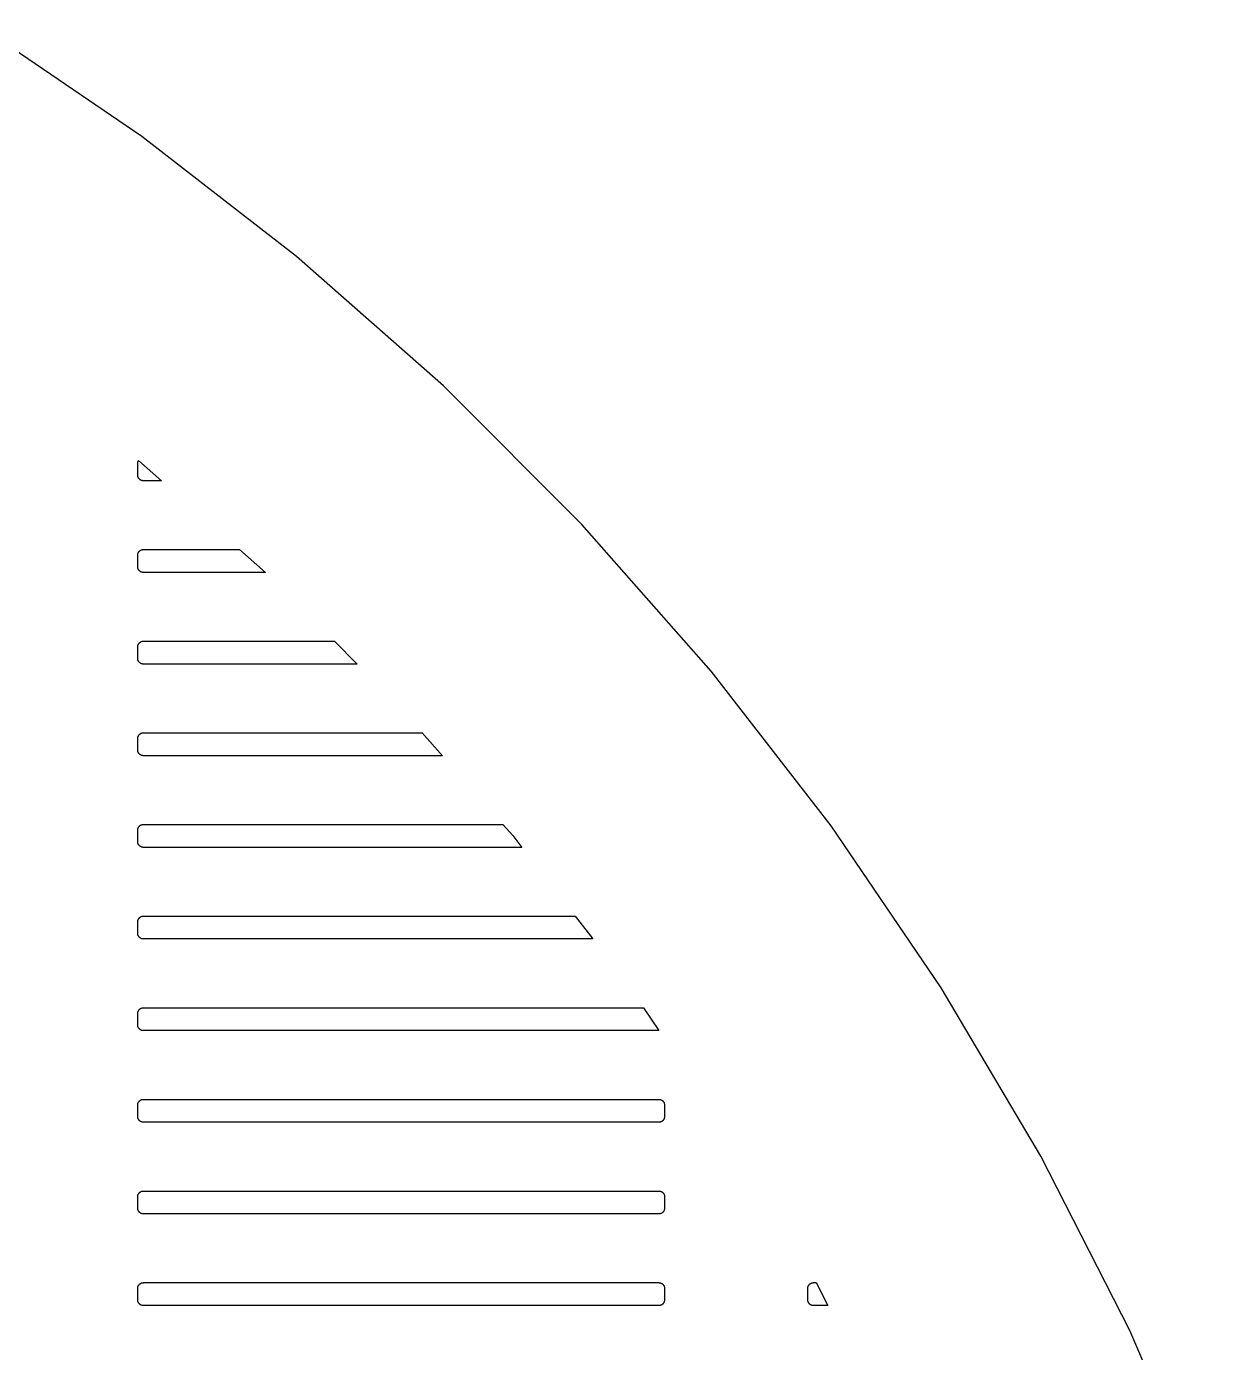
# Model space of a CAD drawing. Header units: metres. Extents: x -163 to 163, y -163 to 163.
# Drawn here: x 89.9 to 151.7, y 68.3 to 137.8 of the extents above; entities that cross this region are included whole.
import ezdxf

# ---------------------------------------------------------------- set-up
doc = ezdxf.new("R2010")
doc.units = ezdxf.units.M

msp = doc.modelspace()

# ---------------------------------------------------------------- linework, layer by layer
for p, q in [((95.9259, 132.031), (87.4464, 137.793)), ((104.027, 125.747), (95.9259, 132.031)), ((111.717, 118.967), (104.027, 125.747)), ((118.967, 111.717), (111.717, 118.967)), ((95.701, 114.901), (95.7016, 114.92)), ((95.701, 114.301), (95.701, 114.901)), ((95.7016, 114.92), (95.7034, 114.939)), ((95.7034, 114.939), (95.7064, 114.957)), ((95.7064, 114.957), (95.7105, 114.976)), ((95.7105, 114.976), (95.7157, 114.994)), ((95.7157, 114.994), (95.7221, 115.011)), ((95.7221, 115.011), (95.7296, 115.029)), ((95.7296, 115.029), (95.7381, 115.046)), ((95.7381, 115.046), (95.7461, 115.059)), ((95.7461, 115.059), (96.9461, 114.001)), ((95.7016, 114.282), (95.701, 114.301)), ((95.7034, 114.263), (95.7016, 114.282)), ((95.7064, 114.245), (95.7034, 114.263)), ((95.7105, 114.226), (95.7064, 114.245)), ((95.7157, 114.208), (95.7105, 114.226)), ((95.7221, 114.191), (95.7157, 114.208)), ((95.7296, 114.173), (95.7221, 114.191)), ((95.7381, 114.157), (95.7296, 114.173)), ((95.7477, 114.14), (95.7381, 114.157)), ((95.7583, 114.125), (95.7477, 114.14)), ((95.7699, 114.11), (95.7583, 114.125)), ((95.7823, 114.096), (95.7699, 114.11)), ((95.7957, 114.082), (95.7823, 114.096)), ((95.8098, 114.07), (95.7957, 114.082)), ((95.8247, 114.058), (95.8098, 114.07)), ((95.8403, 114.048), (95.8247, 114.058)), ((95.8565, 114.038), (95.8403, 114.048)), ((95.8733, 114.03), (95.8565, 114.038)), ((95.8906, 114.022), (95.8733, 114.03)), ((95.9083, 114.016), (95.8906, 114.022)), ((95.9264, 114.01), (95.9083, 114.016)), ((95.9448, 114.006), (95.9264, 114.01)), ((95.9634, 114.003), (95.9448, 114.006)), ((95.9822, 114.002), (95.9634, 114.003)), ((96.001, 114.001), (95.9822, 114.002)), ((96.9461, 114.001), (96.001, 114.001)), ((125.747, 104.027), (118.967, 111.717)), ((95.701, 110.101), (95.7016, 110.12)), ((95.701, 109.501), (95.701, 110.101)), ((95.7016, 110.12), (95.7034, 110.139)), ((95.7034, 110.139), (95.7064, 110.157)), ((95.7064, 110.157), (95.7105, 110.176)), ((95.7105, 110.176), (95.7157, 110.194)), ((95.7157, 110.194), (95.7221, 110.211)), ((95.7221, 110.211), (95.7296, 110.229)), ((95.7296, 110.229), (95.7381, 110.246)), ((95.7381, 110.246), (95.7477, 110.262)), ((95.7477, 110.262), (95.7583, 110.277)), ((95.7583, 110.277), (95.7699, 110.292)), ((95.7699, 110.292), (95.7823, 110.306)), ((95.7823, 110.306), (95.7957, 110.32)), ((95.7957, 110.32), (95.8098, 110.332)), ((95.8098, 110.332), (95.8247, 110.344)), ((95.8247, 110.344), (95.8403, 110.354)), ((95.8403, 110.354), (95.8565, 110.364)), ((95.8565, 110.364), (95.8733, 110.372)), ((95.8733, 110.372), (95.8906, 110.38)), ((95.8906, 110.38), (95.9083, 110.386)), ((95.9083, 110.386), (95.9264, 110.392)), ((95.9264, 110.392), (95.9448, 110.396)), ((95.9448, 110.396), (95.9634, 110.399)), ((95.9634, 110.399), (95.9822, 110.4)), ((95.9822, 110.4), (96.001, 110.401)), ((96.001, 110.401), (101.03, 110.401)), ((101.03, 110.401), (102.391, 109.201)), ((95.7016, 109.482), (95.701, 109.501)), ((95.7034, 109.463), (95.7016, 109.482)), ((95.7064, 109.445), (95.7034, 109.463)), ((95.7105, 109.426), (95.7064, 109.445)), ((95.7157, 109.408), (95.7105, 109.426)), ((95.7221, 109.391), (95.7157, 109.408)), ((95.7296, 109.373), (95.7221, 109.391)), ((95.7381, 109.357), (95.7296, 109.373)), ((95.7477, 109.34), (95.7381, 109.357)), ((95.7583, 109.325), (95.7477, 109.34)), ((95.7699, 109.31), (95.7583, 109.325)), ((95.7823, 109.296), (95.7699, 109.31)), ((95.7957, 109.282), (95.7823, 109.296)), ((95.8098, 109.27), (95.7957, 109.282)), ((95.8247, 109.258), (95.8098, 109.27)), ((95.8403, 109.248), (95.8247, 109.258)), ((95.8565, 109.238), (95.8403, 109.248)), ((95.8733, 109.23), (95.8565, 109.238)), ((95.8906, 109.222), (95.8733, 109.23)), ((95.9083, 109.216), (95.8906, 109.222)), ((95.9264, 109.21), (95.9083, 109.216)), ((95.9448, 109.206), (95.9264, 109.21)), ((95.9634, 109.203), (95.9448, 109.206)), ((95.9822, 109.202), (95.9634, 109.203)), ((96.001, 109.201), (95.9822, 109.202)), ((102.391, 109.201), (96.001, 109.201)), ((95.8403, 105.554), (95.8565, 105.564)), ((95.8565, 105.564), (95.8733, 105.572)), ((95.8733, 105.572), (95.8906, 105.58)), ((95.8906, 105.58), (95.9083, 105.586)), ((95.9083, 105.586), (95.9264, 105.592)), ((95.9264, 105.592), (95.9448, 105.596)), ((95.9448, 105.596), (95.9634, 105.599)), ((95.9634, 105.599), (95.9822, 105.6)), ((95.9822, 105.6), (96.001, 105.601)), ((96.001, 105.601), (106.001, 105.601)), ((106.001, 105.601), (107.201, 104.401)), ((95.701, 105.301), (95.7016, 105.32)), ((95.701, 104.701), (95.701, 105.301)), ((95.7016, 105.32), (95.7034, 105.339)), ((95.7034, 105.339), (95.7064, 105.357)), ((95.7064, 105.357), (95.7105, 105.376)), ((95.7105, 105.376), (95.7157, 105.394)), ((95.7157, 105.394), (95.7221, 105.411)), ((95.7221, 105.411), (95.7296, 105.429)), ((95.7296, 105.429), (95.7381, 105.446)), ((95.7381, 105.446), (95.7477, 105.462)), ((95.7477, 105.462), (95.7583, 105.477)), ((95.7583, 105.477), (95.7699, 105.492)), ((95.7699, 105.492), (95.7823, 105.506)), ((95.7823, 105.506), (95.7957, 105.52)), ((95.7957, 105.52), (95.8098, 105.532)), ((95.8098, 105.532), (95.8247, 105.544)), ((95.8247, 105.544), (95.8403, 105.554)), ((95.7016, 104.682), (95.701, 104.701)), ((95.7034, 104.663), (95.7016, 104.682)), ((95.7064, 104.645), (95.7034, 104.663)), ((95.7105, 104.626), (95.7064, 104.645)), ((95.7157, 104.608), (95.7105, 104.626)), ((95.7221, 104.591), (95.7157, 104.608)), ((95.7296, 104.573), (95.7221, 104.591)), ((95.7381, 104.557), (95.7296, 104.573)), ((95.7477, 104.54), (95.7381, 104.557)), ((95.7583, 104.525), (95.7477, 104.54)), ((95.7699, 104.51), (95.7583, 104.525)), ((95.7823, 104.496), (95.7699, 104.51)), ((95.7957, 104.482), (95.7823, 104.496)), ((95.8098, 104.47), (95.7957, 104.482)), ((95.8247, 104.458), (95.8098, 104.47)), ((95.8403, 104.448), (95.8247, 104.458)), ((95.8565, 104.438), (95.8403, 104.448)), ((95.8733, 104.43), (95.8565, 104.438)), ((95.8906, 104.422), (95.8733, 104.43)), ((95.9083, 104.416), (95.8906, 104.422)), ((95.9264, 104.41), (95.9083, 104.416)), ((95.9448, 104.406), (95.9264, 104.41)), ((95.9634, 104.403), (95.9448, 104.406)), ((95.9822, 104.402), (95.9634, 104.403)), ((96.001, 104.401), (95.9822, 104.402)), ((107.201, 104.401), (96.001, 104.401)), ((132.031, 95.9259), (125.747, 104.027)), ((95.7699, 100.692), (95.7823, 100.706)), ((95.7823, 100.706), (95.7957, 100.72)), ((95.7957, 100.72), (95.8098, 100.732)), ((95.8098, 100.732), (95.8247, 100.744)), ((95.8247, 100.744), (95.8403, 100.754)), ((95.8403, 100.754), (95.8565, 100.764)), ((95.8565, 100.764), (95.8733, 100.772)), ((95.8733, 100.772), (95.8906, 100.78)), ((95.8906, 100.78), (95.9083, 100.786)), ((95.9083, 100.786), (95.9264, 100.792)), ((95.9264, 100.792), (95.9448, 100.796)), ((95.9448, 100.796), (95.9634, 100.799)), ((95.9634, 100.799), (95.9822, 100.8)), ((95.9822, 100.8), (96.001, 100.801)), ((96.001, 100.801), (110.602, 100.801)), ((110.602, 100.801), (111.66, 99.601)), ((95.701, 100.501), (95.7016, 100.52)), ((95.701, 99.901), (95.701, 100.501)), ((95.7016, 100.52), (95.7034, 100.539)), ((95.7034, 100.539), (95.7064, 100.557)), ((95.7064, 100.557), (95.7105, 100.576)), ((95.7105, 100.576), (95.7157, 100.594)), ((95.7157, 100.594), (95.7221, 100.611)), ((95.7221, 100.611), (95.7296, 100.629)), ((95.7296, 100.629), (95.7381, 100.646)), ((95.7381, 100.646), (95.7477, 100.662)), ((95.7477, 100.662), (95.7583, 100.677)), ((95.7583, 100.677), (95.7699, 100.692)), ((95.7016, 99.8822), (95.701, 99.901)), ((95.7034, 99.8634), (95.7016, 99.8822)), ((95.7064, 99.8448), (95.7034, 99.8634)), ((95.7105, 99.8264), (95.7064, 99.8448)), ((95.7157, 99.8083), (95.7105, 99.8264)), ((95.7221, 99.7906), (95.7157, 99.8083)), ((95.7296, 99.7733), (95.7221, 99.7906)), ((95.7381, 99.7565), (95.7296, 99.7733)), ((95.7477, 99.7403), (95.7381, 99.7565)), ((95.7583, 99.7247), (95.7477, 99.7403)), ((95.7699, 99.7098), (95.7583, 99.7247)), ((95.7823, 99.6957), (95.7699, 99.7098)), ((95.7957, 99.6824), (95.7823, 99.6957)), ((95.8098, 99.6699), (95.7957, 99.6824)), ((95.8247, 99.6583), (95.8098, 99.6699)), ((95.8403, 99.6478), (95.8247, 99.6583)), ((95.8565, 99.6382), (95.8403, 99.6478)), ((95.8733, 99.6296), (95.8565, 99.6382)), ((95.8906, 99.6221), (95.8733, 99.6296)), ((95.9083, 99.6157), (95.8906, 99.6221)), ((95.9264, 99.6105), (95.9083, 99.6157)), ((95.9448, 99.6064), (95.9264, 99.6105)), ((95.9634, 99.6034), (95.9448, 99.6064)), ((95.9822, 99.6016), (95.9634, 99.6034)), ((96.001, 99.601), (95.9822, 99.6016)), ((111.66, 99.601), (96.001, 99.601)), ((95.7296, 95.8288), (95.7381, 95.8456)), ((95.7381, 95.8456), (95.7477, 95.8618)), ((95.7477, 95.8618), (95.7583, 95.8774)), ((95.7583, 95.8774), (95.7699, 95.8923)), ((95.7699, 95.8923), (95.7823, 95.9064)), ((95.7823, 95.9064), (95.7957, 95.9197)), ((95.7957, 95.9197), (95.8098, 95.9322)), ((95.8098, 95.9322), (95.8247, 95.9437)), ((95.8247, 95.9437), (95.8403, 95.9543)), ((95.8403, 95.9543), (95.8565, 95.9639)), ((95.8565, 95.9639), (95.8733, 95.9725)), ((95.8733, 95.9725), (95.8906, 95.98)), ((95.8906, 95.98), (95.9083, 95.9864)), ((95.9083, 95.9864), (95.9264, 95.9916)), ((95.9264, 95.9916), (95.9448, 95.9957)), ((95.9448, 95.9957), (95.9634, 95.9987)), ((95.9634, 95.9987), (95.9822, 96.0004)), ((95.9822, 96.0004), (96.001, 96.001)), ((96.001, 96.001), (114.834, 96.001)), ((114.834, 96.001), (115.345, 95.4217)), ((137.793, 87.4464), (132.031, 95.9259)), ((95.701, 95.701), (95.7016, 95.7199)), ((95.701, 95.101), (95.701, 95.701)), ((95.7016, 95.7199), (95.7034, 95.7386)), ((95.7034, 95.7386), (95.7064, 95.7573)), ((95.7064, 95.7573), (95.7105, 95.7757)), ((95.7105, 95.7757), (95.7157, 95.7937)), ((95.7157, 95.7937), (95.7221, 95.8115)), ((95.7221, 95.8115), (95.7296, 95.8288)), ((115.345, 95.4217), (115.826, 94.801)), ((95.7016, 95.0822), (95.701, 95.101)), ((95.7034, 95.0634), (95.7016, 95.0822)), ((95.7064, 95.0448), (95.7034, 95.0634)), ((95.7105, 95.0264), (95.7064, 95.0448)), ((95.7157, 95.0083), (95.7105, 95.0264)), ((95.7221, 94.9906), (95.7157, 95.0083)), ((95.7296, 94.9733), (95.7221, 94.9906)), ((95.7381, 94.9565), (95.7296, 94.9733)), ((95.7477, 94.9403), (95.7381, 94.9565)), ((95.7583, 94.9247), (95.7477, 94.9403)), ((95.7699, 94.9098), (95.7583, 94.9247)), ((95.7823, 94.8957), (95.7699, 94.9098)), ((95.7957, 94.8824), (95.7823, 94.8957)), ((95.8098, 94.8699), (95.7957, 94.8824)), ((95.8247, 94.8583), (95.8098, 94.8699)), ((95.8403, 94.8477), (95.8247, 94.8583)), ((95.8565, 94.8382), (95.8403, 94.8477)), ((95.8733, 94.8296), (95.8565, 94.8382)), ((95.8906, 94.8221), (95.8733, 94.8296)), ((95.9083, 94.8157), (95.8906, 94.8221)), ((95.9264, 94.8105), (95.9083, 94.8157)), ((95.9448, 94.8064), (95.9264, 94.8105)), ((95.9634, 94.8034), (95.9448, 94.8064)), ((95.9822, 94.8016), (95.9634, 94.8034)), ((96.001, 94.801), (95.9822, 94.8016)), ((115.826, 94.801), (96.001, 94.801)), ((95.7105, 90.9756), (95.7157, 90.9937)), ((95.7157, 90.9937), (95.7221, 91.0115)), ((95.7221, 91.0115), (95.7296, 91.0288)), ((95.7296, 91.0288), (95.7381, 91.0456)), ((95.7381, 91.0456), (95.7477, 91.0618)), ((95.7477, 91.0618), (95.7583, 91.0774)), ((95.7583, 91.0774), (95.7699, 91.0923)), ((95.7699, 91.0923), (95.7823, 91.1064)), ((95.7823, 91.1064), (95.7957, 91.1197)), ((95.7957, 91.1197), (95.8098, 91.1322)), ((95.8098, 91.1322), (95.8247, 91.1438)), ((95.8247, 91.1438), (95.8403, 91.1543)), ((95.8403, 91.1543), (95.8565, 91.1639)), ((95.8565, 91.1639), (95.8733, 91.1725)), ((95.8733, 91.1725), (95.8906, 91.18)), ((95.8906, 91.18), (95.9083, 91.1864)), ((95.9083, 91.1864), (95.9264, 91.1916)), ((95.9264, 91.1916), (95.9448, 91.1957)), ((95.9448, 91.1957), (95.9634, 91.1987)), ((95.9634, 91.1987), (95.9822, 91.2005)), ((95.9822, 91.2005), (96.001, 91.201)), ((96.001, 91.201), (118.619, 91.201)), ((118.619, 91.201), (119.55, 90.001)), ((95.701, 90.901), (95.7016, 90.9199)), ((95.701, 90.301), (95.701, 90.901)), ((95.7016, 90.2822), (95.701, 90.301)), ((95.7016, 90.9199), (95.7034, 90.9386)), ((95.7034, 90.9386), (95.7064, 90.9573)), ((95.7064, 90.9573), (95.7105, 90.9756)), ((95.7034, 90.2634), (95.7016, 90.2822)), ((95.7064, 90.2448), (95.7034, 90.2634)), ((95.7105, 90.2264), (95.7064, 90.2448)), ((95.7157, 90.2083), (95.7105, 90.2264)), ((95.7221, 90.1906), (95.7157, 90.2083)), ((95.7296, 90.1733), (95.7221, 90.1906)), ((95.7381, 90.1565), (95.7296, 90.1733)), ((95.7477, 90.1403), (95.7381, 90.1565)), ((95.7583, 90.1247), (95.7477, 90.1403)), ((95.7699, 90.1098), (95.7583, 90.1247)), ((95.7823, 90.0957), (95.7699, 90.1098)), ((95.7957, 90.0824), (95.7823, 90.0957)), ((95.8098, 90.0699), (95.7957, 90.0824)), ((95.8247, 90.0583), (95.8098, 90.0699)), ((95.8403, 90.0477), (95.8247, 90.0583)), ((95.8565, 90.0381), (95.8403, 90.0477)), ((95.8733, 90.0296), (95.8565, 90.0381)), ((95.8906, 90.0221), (95.8733, 90.0296)), ((95.9083, 90.0157), (95.8906, 90.0221)), ((95.9264, 90.0105), (95.9083, 90.0157)), ((95.9448, 90.0064), (95.9264, 90.0105)), ((95.9634, 90.0034), (95.9448, 90.0064)), ((95.9822, 90.0016), (95.9634, 90.0034)), ((96.001, 90.001), (95.9822, 90.0016)), ((119.55, 90.001), (96.001, 90.001)), ((143.012, 78.6217), (137.793, 87.4464)), ((95.701, 86.101), (95.7016, 86.1199)), ((95.7016, 86.1199), (95.7034, 86.1386)), ((95.7034, 86.1386), (95.7064, 86.1573)), ((95.7064, 86.1573), (95.7105, 86.1756)), ((95.7105, 86.1756), (95.7157, 86.1937)), ((95.7157, 86.1937), (95.7221, 86.2115)), ((95.7221, 86.2115), (95.7296, 86.2288)), ((95.7296, 86.2288), (95.7381, 86.2456)), ((95.7381, 86.2456), (95.7477, 86.2618)), ((95.7477, 86.2618), (95.7583, 86.2774)), ((95.7583, 86.2774), (95.7699, 86.2923)), ((95.7699, 86.2923), (95.7823, 86.3064)), ((95.7823, 86.3064), (95.7957, 86.3197)), ((95.7957, 86.3197), (95.8098, 86.3322)), ((95.8098, 86.3322), (95.8247, 86.3438)), ((95.8247, 86.3438), (95.8403, 86.3543)), ((95.8403, 86.3543), (95.8565, 86.3639)), ((95.8565, 86.3639), (95.8733, 86.3725)), ((95.8733, 86.3725), (95.8906, 86.38)), ((95.8906, 86.38), (95.9083, 86.3864)), ((95.9083, 86.3864), (95.9264, 86.3916)), ((95.9264, 86.3916), (95.9448, 86.3957)), ((95.9448, 86.3957), (95.9634, 86.3987)), ((95.9634, 86.3987), (95.9822, 86.4005)), ((95.9822, 86.4005), (96.001, 86.401)), ((96.001, 86.401), (122.189, 86.401)), ((122.189, 86.401), (123.005, 85.2012)), ((95.701, 85.501), (95.701, 86.101)), ((95.7016, 85.4822), (95.701, 85.501)), ((95.7034, 85.4634), (95.7016, 85.4822)), ((95.7064, 85.4448), (95.7034, 85.4634)), ((95.7105, 85.4264), (95.7064, 85.4448)), ((95.7157, 85.4083), (95.7105, 85.4264)), ((95.7221, 85.3906), (95.7157, 85.4083)), ((95.7296, 85.3733), (95.7221, 85.3906)), ((95.7381, 85.3565), (95.7296, 85.3733)), ((95.7477, 85.3403), (95.7381, 85.3565)), ((95.7583, 85.3247), (95.7477, 85.3403)), ((95.7699, 85.3098), (95.7583, 85.3247)), ((95.7823, 85.2957), (95.7699, 85.3098)), ((95.7957, 85.2823), (95.7823, 85.2957)), ((95.8098, 85.2699), (95.7957, 85.2823)), ((95.8247, 85.2583), (95.8098, 85.2699)), ((95.8403, 85.2477), (95.8247, 85.2583)), ((95.8565, 85.2381), (95.8403, 85.2477)), ((95.8733, 85.2296), (95.8565, 85.2381)), ((95.8906, 85.2221), (95.8733, 85.2296)), ((95.9083, 85.2157), (95.8906, 85.2221)), ((95.9264, 85.2105), (95.9083, 85.2157)), ((95.9448, 85.2064), (95.9264, 85.2105)), ((95.9634, 85.2034), (95.9448, 85.2064)), ((95.9822, 85.2016), (95.9634, 85.2034)), ((96.001, 85.201), (95.9822, 85.2016)), ((123.001, 85.201), (96.001, 85.201)), ((123.005, 85.2012), (123.001, 85.201)), ((95.701, 81.301), (95.7016, 81.3199)), ((95.701, 80.701), (95.701, 81.301)), ((95.7016, 81.3199), (95.7034, 81.3386)), ((95.7034, 81.3386), (95.7064, 81.3573)), ((95.7064, 81.3573), (95.7105, 81.3757)), ((95.7105, 81.3757), (95.7157, 81.3938)), ((95.7157, 81.3938), (95.7221, 81.4115)), ((95.7221, 81.4115), (95.7296, 81.4288)), ((95.7296, 81.4288), (95.7381, 81.4456)), ((95.7381, 81.4456), (95.7477, 81.4618)), ((95.7477, 81.4618), (95.7583, 81.4774)), ((95.7583, 81.4774), (95.7699, 81.4923)), ((95.7699, 81.4923), (95.7823, 81.5064)), ((95.7823, 81.5064), (95.7957, 81.5197)), ((95.7957, 81.5197), (95.8098, 81.5322)), ((95.8098, 81.5322), (95.8247, 81.5437)), ((95.8247, 81.5437), (95.8403, 81.5543)), ((95.8403, 81.5543), (95.8565, 81.5639)), ((95.8565, 81.5639), (95.8733, 81.5725)), ((95.8733, 81.5725), (95.8906, 81.58)), ((95.8906, 81.58), (95.9083, 81.5864)), ((95.9083, 81.5864), (95.9264, 81.5916)), ((95.9264, 81.5916), (95.9448, 81.5957)), ((95.9448, 81.5957), (95.9634, 81.5987)), ((95.9634, 81.5987), (95.9822, 81.6004)), ((95.9822, 81.6004), (96.001, 81.601)), ((96.001, 81.601), (123.001, 81.601)), ((123.001, 81.601), (123.02, 81.6004)), ((123.02, 81.6004), (123.039, 81.5987)), ((123.039, 81.5987), (123.057, 81.5957)), ((123.057, 81.5957), (123.076, 81.5916)), ((123.076, 81.5916), (123.094, 81.5864)), ((123.094, 81.5864), (123.111, 81.58)), ((123.111, 81.58), (123.129, 81.5725)), ((123.129, 81.5725), (123.146, 81.5639)), ((123.146, 81.5639), (123.162, 81.5543)), ((123.162, 81.5543), (123.177, 81.5437)), ((123.177, 81.5437), (123.192, 81.5322)), ((123.192, 81.5322), (123.206, 81.5197)), ((123.206, 81.5197), (123.22, 81.5064)), ((123.22, 81.5064), (123.232, 81.4923)), ((123.232, 81.4923), (123.244, 81.4774)), ((123.244, 81.4774), (123.254, 81.4618)), ((123.254, 81.4618), (123.264, 81.4456)), ((123.264, 81.4456), (123.272, 81.4288)), ((123.272, 81.4288), (123.28, 81.4115)), ((123.28, 81.4115), (123.286, 81.3938)), ((123.286, 81.3938), (123.292, 81.3757)), ((123.292, 81.3757), (123.296, 81.3573)), ((123.296, 81.3573), (123.299, 81.3386)), ((123.299, 81.3386), (123.3, 81.3199)), ((123.3, 81.3199), (123.301, 81.301)), ((123.301, 81.301), (123.301, 80.701)), ((95.7016, 80.6822), (95.701, 80.701)), ((95.7034, 80.6634), (95.7016, 80.6822)), ((95.7064, 80.6448), (95.7034, 80.6634)), ((95.7105, 80.6264), (95.7064, 80.6448)), ((95.7157, 80.6083), (95.7105, 80.6264)), ((95.7221, 80.5906), (95.7157, 80.6083)), ((95.7296, 80.5733), (95.7221, 80.5906)), ((95.7381, 80.5565), (95.7296, 80.5733)), ((123.272, 80.5733), (123.264, 80.5565)), ((123.28, 80.5906), (123.272, 80.5733)), ((123.286, 80.6083), (123.28, 80.5906)), ((123.292, 80.6264), (123.286, 80.6083)), ((123.296, 80.6448), (123.292, 80.6264)), ((123.299, 80.6634), (123.296, 80.6448)), ((123.3, 80.6822), (123.299, 80.6634)), ((123.301, 80.701), (123.3, 80.6822)), ((95.7477, 80.5403), (95.7381, 80.5565)), ((95.7583, 80.5247), (95.7477, 80.5403)), ((95.7699, 80.5098), (95.7583, 80.5247)), ((95.7823, 80.4957), (95.7699, 80.5098)), ((95.7957, 80.4823), (95.7823, 80.4957)), ((95.8098, 80.4699), (95.7957, 80.4823)), ((95.8247, 80.4583), (95.8098, 80.4699)), ((95.8403, 80.4477), (95.8247, 80.4583)), ((95.8565, 80.4382), (95.8403, 80.4477)), ((95.8733, 80.4296), (95.8565, 80.4382)), ((95.8906, 80.4221), (95.8733, 80.4296)), ((95.9083, 80.4157), (95.8906, 80.4221)), ((95.9264, 80.4105), (95.9083, 80.4157)), ((95.9448, 80.4064), (95.9264, 80.4105)), ((95.9634, 80.4034), (95.9448, 80.4064)), ((95.9822, 80.4016), (95.9634, 80.4034)), ((96.001, 80.401), (95.9822, 80.4016)), ((123.001, 80.401), (96.001, 80.401)), ((123.02, 80.4016), (123.001, 80.401)), ((123.039, 80.4034), (123.02, 80.4016)), ((123.057, 80.4064), (123.039, 80.4034)), ((123.076, 80.4105), (123.057, 80.4064)), ((123.094, 80.4157), (123.076, 80.4105)), ((123.111, 80.4221), (123.094, 80.4157)), ((123.129, 80.4296), (123.111, 80.4221)), ((123.146, 80.4382), (123.129, 80.4296)), ((123.162, 80.4477), (123.146, 80.4382)), ((123.177, 80.4583), (123.162, 80.4477)), ((123.192, 80.4699), (123.177, 80.4583)), ((123.206, 80.4823), (123.192, 80.4699)), ((123.22, 80.4957), (123.206, 80.4823)), ((123.232, 80.5098), (123.22, 80.4957)), ((123.244, 80.5247), (123.232, 80.5098)), ((123.254, 80.5403), (123.244, 80.5247)), ((123.264, 80.5565), (123.254, 80.5403)), ((147.667, 69.4867), (143.012, 78.6217)), ((95.701, 76.501), (95.7016, 76.5199)), ((95.701, 75.901), (95.701, 76.501)), ((95.7016, 76.5199), (95.7034, 76.5386)), ((95.7034, 76.5386), (95.7064, 76.5573)), ((95.7064, 76.5573), (95.7105, 76.5757)), ((95.7105, 76.5757), (95.7157, 76.5938)), ((95.7157, 76.5938), (95.7221, 76.6115)), ((95.7221, 76.6115), (95.7296, 76.6288)), ((95.7296, 76.6288), (95.7381, 76.6456)), ((95.7381, 76.6456), (95.7477, 76.6618)), ((95.7477, 76.6618), (95.7583, 76.6774)), ((95.7583, 76.6774), (95.7699, 76.6923)), ((95.7699, 76.6923), (95.7823, 76.7064)), ((95.7823, 76.7064), (95.7957, 76.7197)), ((95.7957, 76.7197), (95.8098, 76.7322)), ((95.8098, 76.7322), (95.8247, 76.7437)), ((95.8247, 76.7437), (95.8403, 76.7543)), ((95.8403, 76.7543), (95.8565, 76.7639)), ((95.8565, 76.7639), (95.8733, 76.7725)), ((95.8733, 76.7725), (95.8906, 76.78)), ((95.8906, 76.78), (95.9083, 76.7864)), ((95.9083, 76.7864), (95.9264, 76.7916)), ((95.9264, 76.7916), (95.9448, 76.7957)), ((95.9448, 76.7957), (95.9634, 76.7987)), ((95.9634, 76.7987), (95.9822, 76.8004)), ((95.9822, 76.8004), (96.001, 76.801)), ((96.001, 76.801), (123.001, 76.801)), ((123.001, 76.801), (123.02, 76.8004)), ((123.02, 76.8004), (123.039, 76.7987)), ((123.039, 76.7987), (123.057, 76.7957)), ((123.057, 76.7957), (123.076, 76.7916)), ((123.076, 76.7916), (123.094, 76.7864)), ((123.094, 76.7864), (123.111, 76.78)), ((123.111, 76.78), (123.129, 76.7725)), ((123.129, 76.7725), (123.146, 76.7639)), ((123.146, 76.7639), (123.162, 76.7543)), ((123.162, 76.7543), (123.177, 76.7437)), ((123.177, 76.7437), (123.192, 76.7322)), ((123.192, 76.7322), (123.206, 76.7197)), ((123.206, 76.7197), (123.22, 76.7064)), ((123.22, 76.7064), (123.232, 76.6923)), ((123.232, 76.6923), (123.244, 76.6774)), ((123.244, 76.6774), (123.254, 76.6618)), ((123.254, 76.6618), (123.264, 76.6456)), ((123.264, 76.6456), (123.272, 76.6288)), ((123.272, 76.6288), (123.28, 76.6115)), ((123.28, 76.6115), (123.286, 76.5938)), ((123.286, 76.5938), (123.292, 76.5757)), ((123.292, 76.5757), (123.296, 76.5573)), ((123.296, 76.5573), (123.299, 76.5386)), ((123.299, 76.5386), (123.3, 76.5199)), ((123.3, 76.5199), (123.301, 76.501)), ((123.301, 76.501), (123.301, 75.901)), ((95.7016, 75.8822), (95.701, 75.901)), ((95.7034, 75.8634), (95.7016, 75.8822)), ((95.7064, 75.8448), (95.7034, 75.8634)), ((95.7105, 75.8264), (95.7064, 75.8448)), ((95.7157, 75.8083), (95.7105, 75.8264)), ((95.7221, 75.7906), (95.7157, 75.8083)), ((95.7296, 75.7733), (95.7221, 75.7906)), ((95.7381, 75.7565), (95.7296, 75.7733)), ((95.7477, 75.7403), (95.7381, 75.7565)), ((95.7583, 75.7247), (95.7477, 75.7403)), ((95.7699, 75.7098), (95.7583, 75.7247)), ((95.7823, 75.6957), (95.7699, 75.7098)), ((123.232, 75.7098), (123.22, 75.6957)), ((123.244, 75.7247), (123.232, 75.7098)), ((123.254, 75.7403), (123.244, 75.7247)), ((123.264, 75.7565), (123.254, 75.7403)), ((123.272, 75.7733), (123.264, 75.7565)), ((123.28, 75.7906), (123.272, 75.7733)), ((123.286, 75.8083), (123.28, 75.7906)), ((123.292, 75.8264), (123.286, 75.8083)), ((123.296, 75.8448), (123.292, 75.8264)), ((123.299, 75.8634), (123.296, 75.8448)), ((123.3, 75.8822), (123.299, 75.8634)), ((123.301, 75.901), (123.3, 75.8822)), ((95.7957, 75.6824), (95.7823, 75.6957)), ((95.8098, 75.6699), (95.7957, 75.6824)), ((95.8247, 75.6583), (95.8098, 75.6699)), ((95.8403, 75.6478), (95.8247, 75.6583)), ((95.8565, 75.6382), (95.8403, 75.6478)), ((95.8733, 75.6296), (95.8565, 75.6382)), ((95.8906, 75.6221), (95.8733, 75.6296)), ((95.9083, 75.6157), (95.8906, 75.6221)), ((95.9264, 75.6105), (95.9083, 75.6157)), ((95.9448, 75.6064), (95.9264, 75.6105)), ((95.9634, 75.6034), (95.9448, 75.6064)), ((95.9822, 75.6016), (95.9634, 75.6034)), ((96.001, 75.601), (95.9822, 75.6016)), ((123.001, 75.601), (96.001, 75.601)), ((123.02, 75.6016), (123.001, 75.601)), ((123.039, 75.6034), (123.02, 75.6016)), ((123.057, 75.6064), (123.039, 75.6034)), ((123.076, 75.6105), (123.057, 75.6064)), ((123.094, 75.6157), (123.076, 75.6105)), ((123.111, 75.6221), (123.094, 75.6157)), ((123.129, 75.6296), (123.111, 75.6221)), ((123.146, 75.6382), (123.129, 75.6296)), ((123.162, 75.6478), (123.146, 75.6382)), ((123.177, 75.6583), (123.162, 75.6478)), ((123.192, 75.6699), (123.177, 75.6583)), ((123.206, 75.6824), (123.192, 75.6699)), ((123.22, 75.6957), (123.206, 75.6824)), ((95.701, 71.701), (95.7016, 71.7199)), ((95.701, 71.101), (95.701, 71.701)), ((95.7016, 71.7199), (95.7034, 71.7386)), ((95.7034, 71.7386), (95.7064, 71.7573)), ((95.7064, 71.7573), (95.7105, 71.7757)), ((95.7105, 71.7757), (95.7157, 71.7937)), ((95.7157, 71.7937), (95.7221, 71.8115)), ((95.7221, 71.8115), (95.7296, 71.8288)), ((95.7296, 71.8288), (95.7381, 71.8456)), ((95.7381, 71.8456), (95.7477, 71.8618)), ((95.7477, 71.8618), (95.7583, 71.8774)), ((95.7583, 71.8774), (95.7699, 71.8923)), ((95.7699, 71.8923), (95.7823, 71.9064)), ((95.7823, 71.9064), (95.7957, 71.9197)), ((95.7957, 71.9197), (95.8098, 71.9322)), ((95.8098, 71.9322), (95.8247, 71.9437)), ((95.8247, 71.9437), (95.8403, 71.9543)), ((95.8403, 71.9543), (95.8565, 71.9639)), ((95.8565, 71.9639), (95.8733, 71.9725)), ((95.8733, 71.9725), (95.8906, 71.98)), ((95.8906, 71.98), (95.9083, 71.9864)), ((95.9083, 71.9864), (95.9264, 71.9916)), ((95.9264, 71.9916), (95.9448, 71.9957)), ((95.9448, 71.9957), (95.9634, 71.9987)), ((95.9634, 71.9987), (95.9822, 72.0004)), ((95.9822, 72.0004), (96.001, 72.001)), ((96.001, 72.001), (123.001, 72.001)), ((123.001, 72.001), (123.02, 72.0004)), ((123.02, 72.0004), (123.039, 71.9987)), ((123.039, 71.9987), (123.057, 71.9957)), ((123.057, 71.9957), (123.076, 71.9916)), ((123.076, 71.9916), (123.094, 71.9864)), ((123.094, 71.9864), (123.111, 71.98)), ((123.111, 71.98), (123.129, 71.9725)), ((123.129, 71.9725), (123.146, 71.9639)), ((123.146, 71.9639), (123.162, 71.9543)), ((123.162, 71.9543), (123.177, 71.9437)), ((123.177, 71.9437), (123.192, 71.9322)), ((123.192, 71.9322), (123.206, 71.9197)), ((123.206, 71.9197), (123.22, 71.9064)), ((123.22, 71.9064), (123.232, 71.8923)), ((123.232, 71.8923), (123.244, 71.8774)), ((123.244, 71.8774), (123.254, 71.8618)), ((123.254, 71.8618), (123.264, 71.8456)), ((123.264, 71.8456), (123.272, 71.8288)), ((123.272, 71.8288), (123.28, 71.8115)), ((123.28, 71.8115), (123.286, 71.7937)), ((123.286, 71.7937), (123.292, 71.7757)), ((123.292, 71.7757), (123.296, 71.7573)), ((123.296, 71.7573), (123.299, 71.7386)), ((123.299, 71.7386), (123.3, 71.7199)), ((123.3, 71.7199), (123.301, 71.701)), ((123.301, 71.701), (123.301, 71.101)), ((130.801, 71.701), (130.802, 71.7199)), ((130.801, 71.101), (130.801, 71.701)), ((130.802, 71.7199), (130.803, 71.7386)), ((130.803, 71.7386), (130.806, 71.7573)), ((130.806, 71.7573), (130.81, 71.7757)), ((130.81, 71.7757), (130.816, 71.7937)), ((130.816, 71.7937), (130.822, 71.8115)), ((130.822, 71.8115), (130.83, 71.8288)), ((130.83, 71.8288), (130.838, 71.8456)), ((130.838, 71.8456), (130.848, 71.8618)), ((130.848, 71.8618), (130.858, 71.8774)), ((130.858, 71.8774), (130.87, 71.8923)), ((130.87, 71.8923), (130.882, 71.9064)), ((130.882, 71.9064), (130.896, 71.9197)), ((130.896, 71.9197), (130.91, 71.9322)), ((130.91, 71.9322), (130.925, 71.9437)), ((130.925, 71.9437), (130.94, 71.9543)), ((130.94, 71.9543), (130.957, 71.9639)), ((130.957, 71.9639), (130.973, 71.9725)), ((130.973, 71.9725), (130.991, 71.98)), ((130.991, 71.98), (131.008, 71.9864)), ((131.008, 71.9864), (131.026, 71.9916)), ((131.026, 71.9916), (131.045, 71.9957)), ((131.045, 71.9957), (131.063, 71.9987)), ((131.063, 71.9987), (131.082, 72.0004)), ((131.082, 72.0004), (131.101, 72.001)), ((131.101, 72.001), (131.242, 72.001)), ((131.242, 72.001), (131.853, 70.801)), ((95.7016, 71.0822), (95.701, 71.101)), ((95.7034, 71.0634), (95.7016, 71.0822)), ((95.7064, 71.0448), (95.7034, 71.0634)), ((95.7105, 71.0264), (95.7064, 71.0448)), ((95.7157, 71.0083), (95.7105, 71.0264)), ((95.7221, 70.9906), (95.7157, 71.0083)), ((95.7296, 70.9733), (95.7221, 70.9906)), ((95.7381, 70.9565), (95.7296, 70.9733)), ((95.7477, 70.9403), (95.7381, 70.9565)), ((95.7583, 70.9247), (95.7477, 70.9403)), ((95.7699, 70.9098), (95.7583, 70.9247)), ((95.7823, 70.8957), (95.7699, 70.9098)), ((95.7957, 70.8824), (95.7823, 70.8957)), ((95.8098, 70.8699), (95.7957, 70.8824)), ((95.8247, 70.8583), (95.8098, 70.8699)), ((95.8403, 70.8477), (95.8247, 70.8583)), ((95.8565, 70.8382), (95.8403, 70.8477)), ((95.8733, 70.8296), (95.8565, 70.8382)), ((123.146, 70.8382), (123.129, 70.8296)), ((123.162, 70.8477), (123.146, 70.8382)), ((123.177, 70.8583), (123.162, 70.8477)), ((123.192, 70.8699), (123.177, 70.8583)), ((123.206, 70.8824), (123.192, 70.8699)), ((123.22, 70.8957), (123.206, 70.8824)), ((123.232, 70.9098), (123.22, 70.8957)), ((123.244, 70.9247), (123.232, 70.9098)), ((123.254, 70.9403), (123.244, 70.9247)), ((123.264, 70.9565), (123.254, 70.9403)), ((123.272, 70.9733), (123.264, 70.9565)), ((123.28, 70.9906), (123.272, 70.9733)), ((123.286, 71.0083), (123.28, 70.9906)), ((123.292, 71.0264), (123.286, 71.0083)), ((123.296, 71.0448), (123.292, 71.0264)), ((123.299, 71.0634), (123.296, 71.0448)), ((123.3, 71.0822), (123.299, 71.0634)), ((123.301, 71.101), (123.3, 71.0822)), ((130.802, 71.0822), (130.801, 71.101)), ((130.803, 71.0634), (130.802, 71.0822)), ((130.806, 71.0448), (130.803, 71.0634)), ((130.81, 71.0264), (130.806, 71.0448)), ((130.816, 71.0083), (130.81, 71.0264)), ((130.822, 70.9906), (130.816, 71.0083)), ((130.83, 70.9733), (130.822, 70.9906)), ((130.838, 70.9565), (130.83, 70.9733)), ((130.848, 70.9403), (130.838, 70.9565)), ((130.858, 70.9247), (130.848, 70.9403)), ((130.87, 70.9098), (130.858, 70.9247)), ((130.882, 70.8957), (130.87, 70.9098)), ((130.896, 70.8824), (130.882, 70.8957)), ((130.91, 70.8699), (130.896, 70.8824)), ((130.925, 70.8583), (130.91, 70.8699)), ((130.94, 70.8477), (130.925, 70.8583)), ((130.957, 70.8382), (130.94, 70.8477)), ((130.973, 70.8296), (130.957, 70.8382)), ((95.8906, 70.8221), (95.8733, 70.8296)), ((95.9083, 70.8157), (95.8906, 70.8221)), ((95.9264, 70.8105), (95.9083, 70.8157)), ((95.9448, 70.8064), (95.9264, 70.8105)), ((95.9634, 70.8034), (95.9448, 70.8064)), ((95.9822, 70.8016), (95.9634, 70.8034)), ((96.001, 70.801), (95.9822, 70.8016)), ((123.001, 70.801), (96.001, 70.801)), ((123.02, 70.8016), (123.001, 70.801)), ((123.039, 70.8034), (123.02, 70.8016)), ((123.057, 70.8064), (123.039, 70.8034)), ((123.076, 70.8105), (123.057, 70.8064)), ((123.094, 70.8157), (123.076, 70.8105)), ((123.111, 70.8221), (123.094, 70.8157)), ((123.129, 70.8296), (123.111, 70.8221)), ((130.991, 70.8221), (130.973, 70.8296)), ((131.008, 70.8157), (130.991, 70.8221)), ((131.026, 70.8105), (131.008, 70.8157)), ((131.045, 70.8064), (131.026, 70.8105)), ((131.063, 70.8034), (131.045, 70.8064)), ((131.082, 70.8016), (131.063, 70.8034)), ((131.101, 70.801), (131.082, 70.8016)), ((131.853, 70.801), (131.101, 70.801)), ((151.739, 60.0775), (147.667, 69.4867))]:
    msp.add_line(p, q)

doc.saveas('drawing.dxf')
